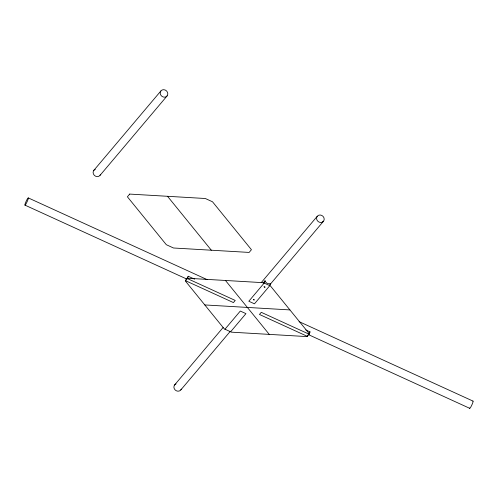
<?xml version="1.0" encoding="UTF-8"?>
<svg xmlns="http://www.w3.org/2000/svg" width="498" height="498" viewBox="0 0 498 498"><rect width="100%" height="100%" fill="white"/><g stroke="black" fill="none" stroke-linecap="round" stroke-linejoin="round"><path stroke-width="0.75" d="M186.445 278.407L185.567 280.716L233.419 302.579L235.23 300.437L187.373 278.575L188.256 276.266L194.587 279.16M265.036 280.772L264.158 283.082L248.819 301.246L254.466 303.824L269.804 285.659L270.682 283.356L270.265 283.574A3.984 3.561 40.2 0 1 265.191 281.252L265.036 280.772L263.056 283.119M307.752 335.179L307.31 336.337L259.458 314.468L261.269 312.327L309.121 334.189L310.005 331.886L305.778 329.956M188.256 276.266L188.032 276.72A3.984 0.529 -65.4 0 1 186.408 278.65M310.005 331.886L309.781 332.34A3.984 0.529 -65.4 0 1 308.592 334.289M93.78 170.422L160.873 90.966M100.048 175.333L167.141 95.871M174.561 385.01L223.123 327.485M261.182 282.696L317.257 216.281M224.971 329.209L240.304 311.051L245.95 313.628L230.618 331.793M180.83 389.915L230.393 331.207M269.449 285.236L323.526 221.193M204.809 304.938L289.923 309.918M28.311 197.924A3.984 0.529 -65.4 0 1 26.083 203.75A3.984 0.529 -65.4 0 1 25.473 202.879A3.984 0.529 -65.4 0 1 28.311 197.924L207.255 279.683M299.074 321.627L473.069 401.12M24.931 205.114L186.439 278.899M308.187 334.519L469.689 408.304M167.521 196.293L211.326 250.214M225.463 280.467L269.269 334.388M100.503 174.518A3.984 3.561 40.2 0 1 94.352 175.358A3.984 3.561 40.2 0 1 95.286 169.339M472.919 401.114A3.984 0.529 -65.4 0 1 471.731 405.216L471.282 406.125A3.984 0.529 -65.4 0 1 469.658 408.055M181.284 389.1A3.984 3.561 40.2 0 1 175.134 389.94A3.984 3.561 40.2 0 1 176.062 383.927M253.345 299.535C254.111 301.035 255.231 299.23 253.345 299.535M264.077 286.823C264.843 288.323 265.963 286.518 264.077 286.823M129.698 194.083L127.401 196.803L166.326 244.717L173.503 247.998L249.143 252.424L251.44 249.703L212.515 201.79L205.338 198.509L129.698 194.083M187.646 278.258L185.343 280.978L224.268 328.892L231.446 332.172L307.085 336.598L309.389 333.878L270.464 285.964L263.286 282.683L187.646 278.258M166.469 96.519L165.635 96.954A3.984 3.561 40.2 0 1 160.561 94.639L160.256 93.68A3.984 3.561 40.2 0 1 165.286 90.057A3.984 3.561 40.2 0 1 166.469 96.519M322.86 221.84L322.019 222.276A3.984 3.561 40.2 0 1 316.946 219.954L316.641 218.996A3.984 3.561 40.2 0 1 321.677 215.373A3.984 3.561 40.2 0 1 322.86 221.84"/></g></svg>
